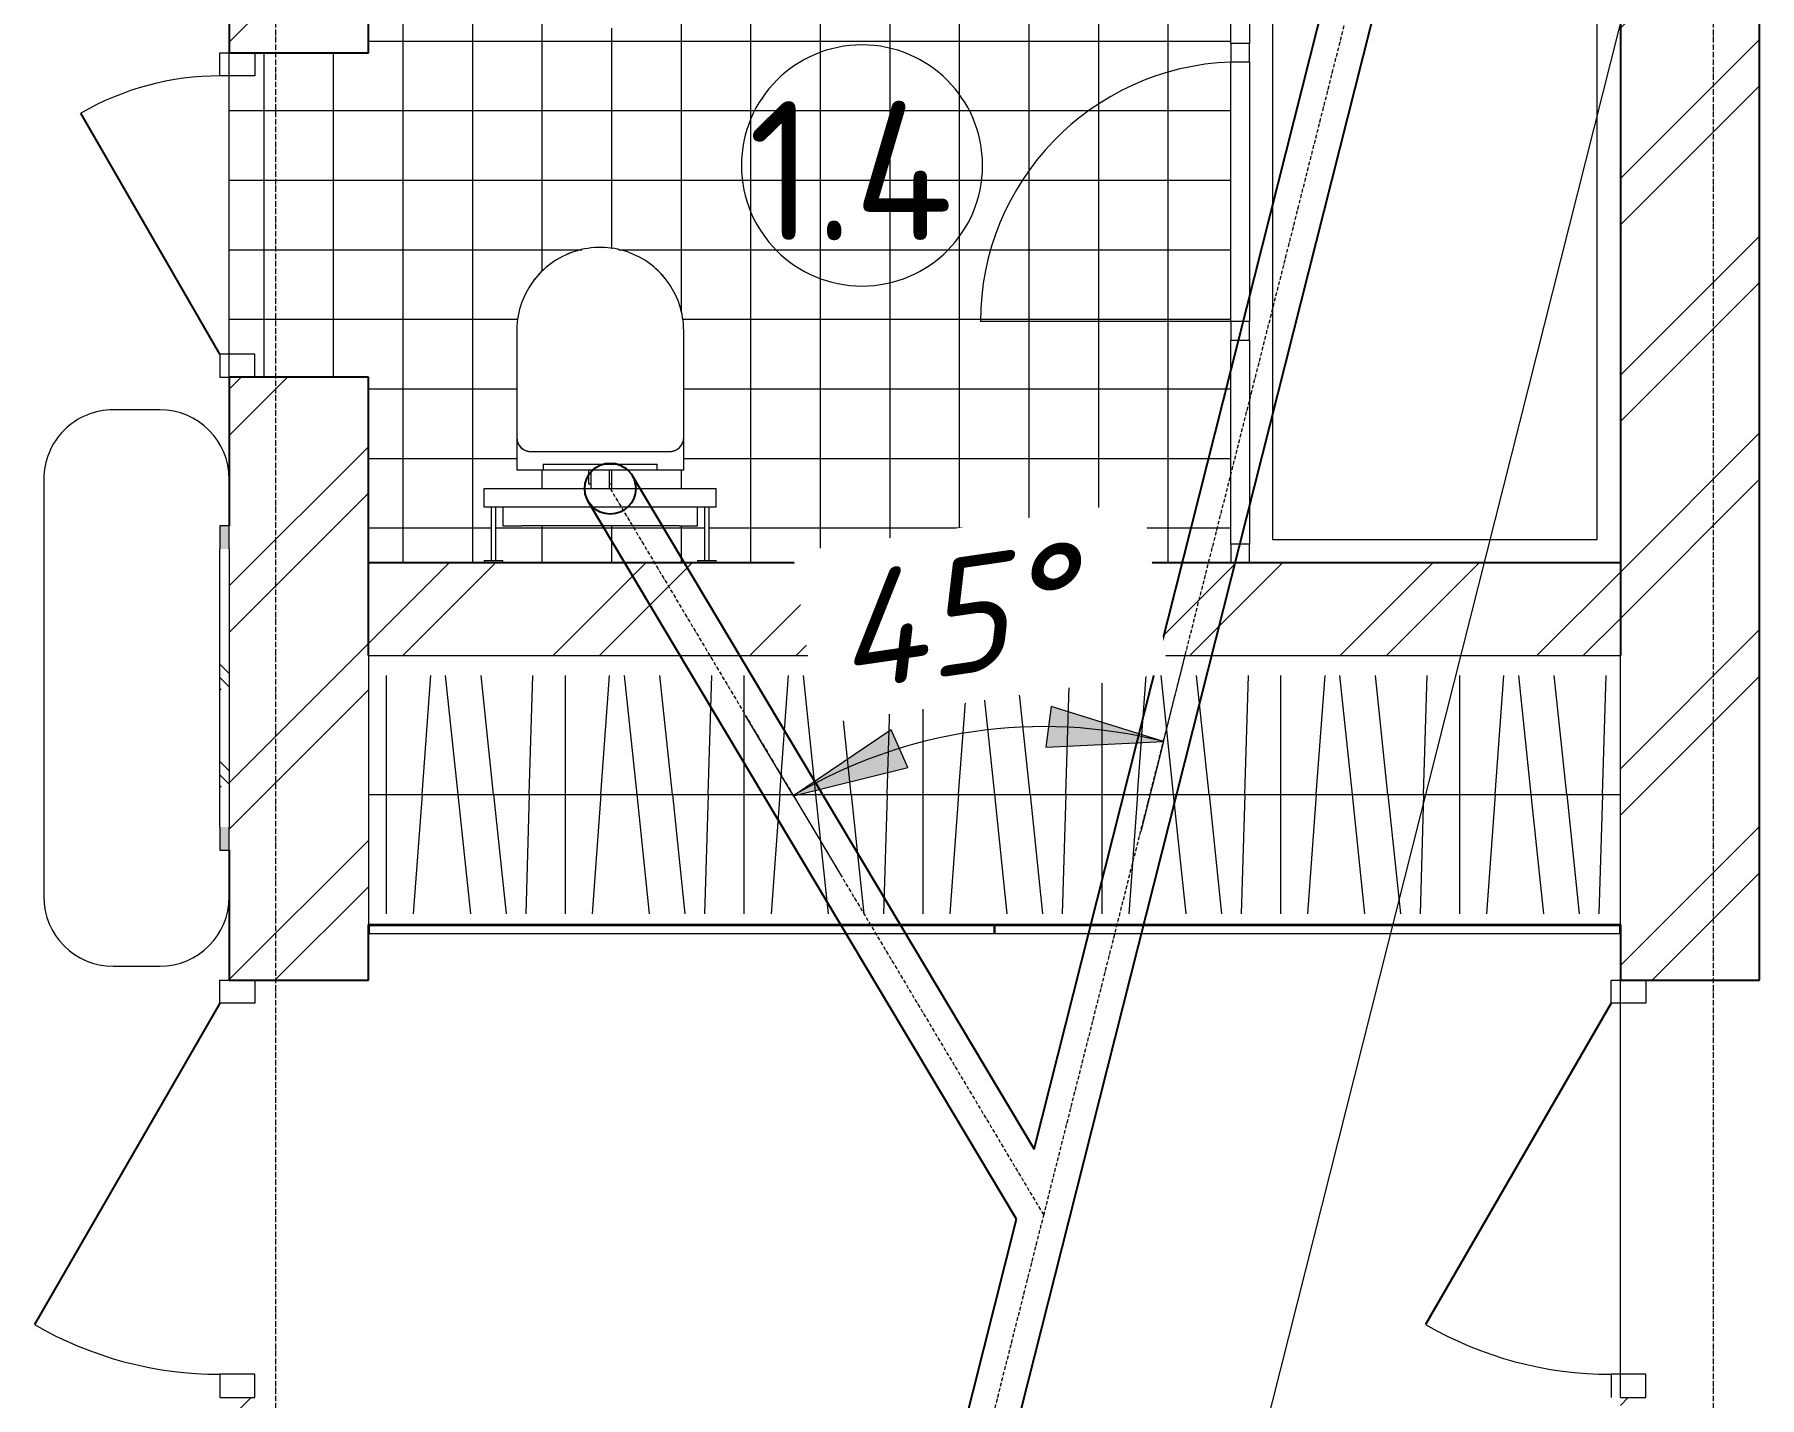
# Model space of a CAD drawing. Header units: millimetres. Extents: x -2820 to 26103, y -2046 to 37035.
# Drawn here: x 11148 to 14868, y 7373 to 10312 of the extents above; entities that cross this region are included whole.
import ezdxf

# ---------------------------------------------------------------- set-up
doc = ezdxf.new("R2010")
doc.units = ezdxf.units.MM
doc.linetypes.add('Осевая 12-2-2', pattern=[16, 12, -2, 0, -2])
doc.linetypes.add('Штрихпунктир 8-2-2', pattern=[12, 8, -2, 0, -2])
for name, color, linetype, lineweight in [('A-ANNO-DIMS', 7, 'Continuous', 9), ('A-ANNO-DIMS-100', 7, 'Continuous', 9), ('A-AREA-IDEN', 7, 'Continuous', 9), ('A-DETL-CNTR', 7, 'Штрихпунктир 8-2-2', 9), ('A-DETL-GENF', 7, 'Continuous', 9), ('A-DOOR', 7, 'Continuous', 9), ('A-FLOR', 7, 'Continuous', 9), ('A-GLAZ-CWMG', 7, 'Continuous', 9), ('A-WALL', 7, 'Continuous', 9), ('A-WALL-PATT', 7, 'Continuous', 25), ('I-FURN', 7, 'Continuous', 9), ('P-SANR-FIXT', 7, 'Continuous', 9), ('S-GRID', 7, 'Continuous', 9)]:
    doc.layers.add(name, color=color, linetype=linetype, lineweight=lineweight)
doc.layers.add('A-DETL', color=7, linetype='Continuous', lineweight=9, true_color=0x00a600)
doc.layers.add('A-FLOR-PATT', color=7, linetype='Continuous', lineweight=15, true_color=0x383838)
doc.styles.add('GOST Common', font='GOST_Common.ttf', dxfattribs={"height": 300})
doc.styles.add('ISOCPEUR_I', font='isocpeui.ttf', dxfattribs={"height": 250})
doc.dimstyles.new('2_5', dxfattribs={"dimscale": 304.8, "dimtxt": 248.995294, "dimasz": 0.82021, "dimexe": 0.656168, "dimexo": 0.656168, "dimgap": 0.164042, "dimtad": 1, "dimdec": 0, "dimzin": 0, "dimdsep": 46, "dimtxsty": 'ISOCPEUR_I', "dimsah": 1, "dimcen": 0.09, "dimadec": 0, "dimazin": 0, "dimtfac": 1, "dimtdec": 4, "dimtix": 1, "dimtmove": 0, "dimatfit": 3, "dimfxl": 1, "dimtvp": 1, "dimtfill": 1, "dimtolj": 1, "dimtzin": 0, "dimarcsym": 2})
doc.dimstyles.new('2_5_мм_1', dxfattribs={"dimscale": 304.8, "dimtxt": 248.995294, "dimasz": 0.656168, "dimexe": 0.459318, "dimexo": 0.164042, "dimgap": 0, "dimtad": 1, "dimdec": 0, "dimdsep": 46, "dimtxsty": 'ISOCPEUR_I', "dimblk1": 'OBLIQUE', "dimblk2": 'OBLIQUE', "dimsah": 1, "dimcen": 0.09, "dimdle": 0.459318, "dimadec": 1, "dimazin": 0, "dimtfac": 1, "dimtdec": 4, "dimtix": 1, "dimtmove": 0, "dimatfit": 3, "dimfxl": 1, "dimtvp": 1, "dimtolj": 1, "dimtzin": 0, "dimarcsym": 2})
pattern_1 = [(45, (0, 0), (-212.132, 212.132), []), (45, (0, 100), (-212.132, 212.132), [])]

# ---------------------------------------------------------------- blocks, each defined once
blk = doc.blocks.new('INT 04 Душевая кабина - INT 04 Душевая кабина-1563465-Этаж 1 - КН')
at = {"layer": 'P-SANR-FIXT'}
for p, q in [((300, 400), (-400, 400)), ((-400, 400), (-400, -1150)), ((300, -1150), (300, 400)), ((-354.7, 354.7), (-365, 365)), ((-305.3, 354.7), (-295, 365)), ((-354.7, 305.3), (-365, 295)), ((-305.3, 305.3), (-295, 295)), ((-400, -1150), (300, -1150))]:
    blk.add_line(p, q, dxfattribs=at)
at = {"layer": 'P-SANR-FIXT', "flags": 128}
for points in [[(-295, 330), (-295, 331.4), (-295.1, 332.8), (-295.3, 334.2), (-295.4, 335.6), (-295.7, 337), (-296, 338.3), (-296.4, 339.7), (-296.8, 341), (-297.2, 342.3), (-297.8, 343.6), (-298.3, 344.9), (-299, 346.2), (-299.6, 347.4), (-300.3, 348.6), (-301.1, 349.8), (-301.9, 350.9), (-302.8, 352), (-303.7, 353.1), (-304.6, 354.1), (-305.6, 355.1), (-306.6, 356.1), (-307.7, 357), (-308.8, 357.8), (-309.9, 358.7), (-311.1, 359.5), (-312.3, 360.2), (-313.5, 360.9), (-314.8, 361.5), (-316, 362.1), (-317.3, 362.6), (-318.6, 363.1), (-320, 363.5), (-321.3, 363.9), (-322.7, 364.2), (-324.1, 364.5), (-325.4, 364.7), (-326.8, 364.9), (-328.2, 365), (-329.6, 365), (-331, 365), (-332.4, 364.9), (-333.8, 364.8), (-335.2, 364.6), (-336.6, 364.4), (-338, 364.1), (-339.3, 363.7), (-340.7, 363.3), (-342, 362.9), (-343.3, 362.4), (-344.6, 361.8), (-345.8, 361.2), (-347.1, 360.6), (-348.3, 359.9), (-349.4, 359.1), (-350.6, 358.3), (-351.7, 357.5), (-352.8, 356.6), (-353.8, 355.6), (-354.8, 354.7), (-355.8, 353.6), (-356.7, 352.6), (-357.6, 351.5), (-358.5, 350.4), (-359.2, 349.2), (-360, 348), (-360.7, 346.8), (-361.3, 345.6), (-361.9, 344.3), (-362.5, 343), (-363, 341.7), (-363.4, 340.4), (-363.8, 339.1), (-364.1, 337.7), (-364.4, 336.3), (-364.6, 334.9), (-364.8, 333.5), (-364.9, 332.2), (-365, 330.8), (-365, 330)], [(-365, 330), (-365, 328.6), (-364.9, 327.2), (-364.7, 325.8), (-364.6, 324.4), (-364.3, 323), (-364, 321.7), (-363.6, 320.3), (-363.2, 319), (-362.8, 317.7), (-362.2, 316.4), (-361.7, 315.1), (-361, 313.8), (-360.4, 312.6), (-359.7, 311.4), (-358.9, 310.2), (-358.1, 309.1), (-357.2, 308), (-356.3, 306.9), (-355.4, 305.9), (-354.4, 304.9), (-353.4, 303.9), (-352.3, 303), (-351.2, 302.2), (-350.1, 301.3), (-348.9, 300.5), (-347.7, 299.8), (-346.5, 299.1), (-345.2, 298.5), (-344, 297.9), (-342.7, 297.4), (-341.4, 296.9), (-340, 296.5), (-338.7, 296.1), (-337.3, 295.8), (-335.9, 295.5), (-334.6, 295.3), (-333.2, 295.1), (-331.8, 295), (-330.4, 295), (-329, 295), (-327.6, 295.1), (-326.2, 295.2), (-324.8, 295.4), (-323.4, 295.6), (-322, 295.9), (-320.7, 296.3), (-319.3, 296.7), (-318, 297.1), (-316.7, 297.6), (-315.4, 298.2), (-314.2, 298.8), (-312.9, 299.4), (-311.7, 300.1), (-310.6, 300.9), (-309.4, 301.7), (-308.3, 302.5), (-307.2, 303.4), (-306.2, 304.4), (-305.2, 305.3), (-304.2, 306.4), (-303.3, 307.4), (-302.4, 308.5), (-301.5, 309.6), (-300.8, 310.8), (-300, 312), (-299.3, 313.2), (-298.7, 314.4), (-298.1, 315.7), (-297.5, 317), (-297, 318.3), (-296.6, 319.6), (-296.2, 320.9), (-295.9, 322.3), (-295.6, 323.7), (-295.4, 325.1), (-295.2, 326.5), (-295.1, 327.8), (-295, 329.2), (-295, 330)]]:
    blk.add_lwpolyline(points, dxfattribs=at)
at = {"layer": 'P-SANR-FIXT'}
for radius, start, end in [(35, 0, 180), (33, 0, 180), (35, 180, 0), (33, 180, 0)]:
    blk.add_arc((-330, 330), radius, start, end, dxfattribs=at)
blk = doc.blocks.new('INT 04 Унитаз - Унитаз подвесной Tece TECEspring K 9700997-1628177-Этаж 1 - КН')
at = {"layer": 'P-SANR-FIXT'}
for p, q in [((-180, 0), (-180, 0)), ((-180, 0), (-123, 0)), ((-180, 0), (-180, -70)), ((-25, 30), (-25, 0)), ((-20.2, 30), (-25, 30)), ((25, 30), (20.2, 30)), ((25, 0), (25, 30)), ((-180, 0), (-180, -300)), ((123, 0), (180, 0)), ((180, -300), (180, 0)), ((180, 0), (180, 0)), ((180, -70), (180, 0)), ((-180, -70), (-180, -300)), ((150, -40), (-150, -40)), ((180, -300), (180, -70))]:
    blk.add_line(p, q, dxfattribs=at)
at = {"layer": 'P-SANR-FIXT', "flags": 128}
for points in [[(-150, -40), (-151.2, -40), (-152.4, -40.1), (-153.6, -40.2), (-154.8, -40.4), (-156, -40.6), (-157.1, -40.9), (-158.3, -41.2), (-159.4, -41.5), (-160.6, -41.9), (-161.7, -42.4), (-162.8, -42.9), (-163.9, -43.4), (-164.9, -44), (-165.9, -44.6), (-166.9, -45.2), (-167.9, -45.9), (-168.9, -46.7), (-169.8, -47.4), (-170.7, -48.3), (-171.5, -49.1), (-172.3, -50), (-173.1, -50.9), (-173.9, -51.8), (-174.6, -52.8), (-175.2, -53.8), (-175.9, -54.8), (-176.5, -55.9), (-177, -56.9), (-177.5, -58), (-178, -59.1), (-178.4, -60.3), (-178.7, -61.4), (-179.1, -62.6), (-179.3, -63.7), (-179.6, -64.9), (-179.7, -66.1), (-179.9, -67.3), (-180, -68.5), (-180, -69.7), (-180, -70)], [(180, -70), (180, -68.8), (179.9, -67.6), (179.8, -66.4), (179.6, -65.2), (179.4, -64), (179.1, -62.9), (178.8, -61.7), (178.5, -60.6), (178.1, -59.4), (177.6, -58.3), (177.1, -57.2), (176.6, -56.1), (176, -55.1), (175.4, -54.1), (174.8, -53.1), (174.1, -52.1), (173.3, -51.1), (172.6, -50.2), (171.7, -49.3), (170.9, -48.5), (170, -47.7), (169.1, -46.9), (168.2, -46.1), (167.2, -45.4), (166.2, -44.8), (165.2, -44.1), (164.1, -43.5), (163.1, -43), (162, -42.5), (160.9, -42), (159.7, -41.6), (158.6, -41.3), (157.4, -40.9), (156.3, -40.7), (155.1, -40.4), (153.9, -40.3), (152.7, -40.1), (151.5, -40), (150.3, -40), (150, -40)], [(-180, -300), (-179.9, -307.2), (-179.4, -314.4), (-178.7, -321.5), (-177.7, -328.7), (-176.4, -335.8), (-174.8, -342.8), (-173, -349.7), (-170.9, -356.6), (-168.5, -363.4), (-165.8, -370.1), (-162.9, -376.7), (-159.7, -383.1), (-156.2, -389.4), (-152.5, -395.6), (-148.6, -401.6), (-144.4, -407.5), (-140, -413.2), (-135.3, -418.7), (-130.5, -424), (-125.4, -429.1), (-120.1, -434), (-114.7, -438.7), (-109, -443.2), (-103.2, -447.5), (-97.3, -451.5), (-91.1, -455.2), (-84.8, -458.8), (-78.4, -462), (-71.9, -465), (-65.2, -467.8), (-58.5, -470.2), (-51.6, -472.4), (-44.7, -474.4), (-37.7, -476), (-30.6, -477.4), (-23.5, -478.5), (-16.3, -479.3), (-9.1, -479.8), (-1.9, -480), (5.3, -479.9), (12.4, -479.6), (19.6, -478.9), (26.8, -478), (33.9, -476.8), (40.9, -475.3), (47.9, -473.5), (54.8, -471.5), (61.6, -469.1), (68.3, -466.5), (74.9, -463.7), (81.4, -460.5), (87.7, -457.2), (94, -453.5), (100, -449.6), (105.9, -445.5), (111.7, -441.2), (117.2, -436.6), (122.6, -431.8), (127.8, -426.8), (132.7, -421.6), (137.5, -416.2), (142, -410.6), (146.3, -404.8), (150.4, -398.9), (154.2, -392.8), (157.8, -386.5), (161.2, -380.2), (164.2, -373.7), (167.1, -367), (169.6, -360.3), (171.9, -353.5), (173.9, -346.6), (175.6, -339.6), (177, -332.5), (178.2, -325.4), (179.1, -318.3), (179.7, -311.1), (180, -303.9), (180, -300)], [(-180, -300), (-179.9, -307.2), (-179.5, -314.4), (-178.8, -321.6), (-177.7, -328.7), (-176.5, -335.8), (-174.9, -342.8), (-173, -349.8), (-170.9, -356.6), (-168.5, -363.4), (-165.8, -370.1), (-162.9, -376.7), (-159.7, -383.1), (-156.2, -389.5), (-152.5, -395.6), (-148.6, -401.7), (-144.4, -407.5), (-140, -413.2), (-135.4, -418.7), (-130.5, -424), (-125.4, -429.2), (-120.2, -434.1), (-114.7, -438.8), (-109.1, -443.2), (-103.3, -447.5), (-97.3, -451.5), (-91.1, -455.3), (-84.9, -458.8), (-78.4, -462.1), (-71.9, -465.1), (-65.2, -467.8), (-58.5, -470.3), (-51.6, -472.5), (-44.7, -474.4), (-37.7, -476.1), (-30.6, -477.4), (-23.5, -478.5), (-16.3, -479.3), (-9.1, -479.8), (-1.9, -480), (5.3, -480), (12.4, -479.6), (19.6, -479), (26.8, -478), (33.9, -476.8), (40.9, -475.3), (47.9, -473.6), (54.8, -471.5), (61.6, -469.2), (68.3, -466.6), (74.9, -463.7), (81.4, -460.6), (87.8, -457.2), (94, -453.6), (100.1, -449.7), (106, -445.6), (111.7, -441.2), (117.3, -436.6), (122.6, -431.8), (127.8, -426.8), (132.8, -421.6), (137.5, -416.2), (142.1, -410.6), (146.4, -404.8), (150.4, -398.9), (154.3, -392.8), (157.9, -386.6), (161.2, -380.2), (164.3, -373.7), (167.1, -367), (169.6, -360.3), (171.9, -353.5), (173.9, -346.6), (175.6, -339.6), (177.1, -332.5), (178.2, -325.4), (179.1, -318.3), (179.7, -311.1), (180, -303.9), (180, -300)]]:
    blk.add_lwpolyline(points, dxfattribs=at)
at = {"layer": 'P-SANR-FIXT'}
for centre, start, end in [((-150, -70), 90, 180), ((150, -70), 360, 90)]:
    blk.add_arc(centre, 30, start, end, dxfattribs=at)
blk = doc.blocks.new('INT 04 Инсталяция - Комплект для установки подвесного унитаза_ TECEnov-1563503-Этаж 1 - КН')
at = {"layer": 'P-SANR-FIXT'}
for p, q in [((-25, 30), (-25, 0)), ((25, 0), (25, 30))]:
    blk.add_line(p, q, dxfattribs=at)
blk = doc.blocks.new('INT 04 Инсталляция для унитаза - Инсталляция для унитаза-1566561-Этаж 1 - КН')
at = {"layer": 'P-SANR-FIXT'}
for p, q in [((-250, 0), (-250, -5)), ((-210, -5), (-210, 0)), ((210, 0), (210, -5)), ((250, -5), (250, 0)), ((-210, -5), (-250, -5)), ((-235, -5), (-235, -120)), ((-225, -120), (-225, -5)), ((250, -5), (210, -5)), ((225, -5), (225, -120)), ((235, -120), (235, -5)), ((-210, -80), (-210, -120)), ((-170, -80), (-210, -80)), ((-170, -80), (170, -80)), ((210, -80), (170, -80)), ((210, -120), (210, -80)), ((-250, -120), (250, -120)), ((-250, -120), (-250, -160)), ((250, -120), (250, -160)), ((250, -160), (-250, -160)), ((-20, -160), (-20, -200)), ((20, -200), (20, -160))]:
    blk.add_line(p, q, dxfattribs=at)
blk = doc.blocks.new('INT 04 К - Клавиша с двумя прямоугольными кнопками-1566562-Этаж 1 - КН')
at = {"layer": 'P-SANR-FIXT'}
for p, q in [((0, 0), (246, 0)), ((0, 0), (0, -13)), ((246, -13), (246, 0)), ((246, -13), (0, -13))]:
    blk.add_line(p, q, dxfattribs=at)
blk = doc.blocks.new('Прямоугольный импост - Прямоугольный импост чёрный-1563507-Этаж 1 - КН')
at = {"layer": 'A-GLAZ-CWMG'}
for p, q in [((-40, -20), (-40, 20)), ((-40, 20), (0, 20)), ((0, 20), (0, -20)), ((0, -20), (-40, -20))]:
    blk.add_line(p, q, dxfattribs=at)
blk = doc.blocks.new('INT 18 Шкаф - INT 18 Шкаф-1563560-Этаж 1 - КН')
at = {"layer": 'A-DETL-GENF'}
for p, q in [((-1311.4, 307), (-1311.4, -207)), ((-1234.3, 50), (-1215.5, 307)), ((-1184.1, 307), (-1157.1, 50)), ((-1080, 50), (-1107, 307)), ((-1002.9, 50), (-995, 307)), ((-925.7, 307), (-925.7, -207)), ((-848.6, 50), (-829.7, 307)), ((-798.4, 307), (-771.4, 50)), ((-694.3, 50), (-721.3, 307)), ((-617.1, 50), (-609.3, 307)), ((-540, 307), (-540, -207)), ((-462.9, 50), (-444, 307)), ((-412.7, 307), (-385.7, 50)), ((-308.6, 50), (-335.6, 307)), ((-231.4, 50), (-223.6, 307)), ((-154.3, 307), (-154.3, -207)), ((-77.1, 50), (-58.3, 307)), ((-27, 307), (0, 50)), ((77.1, 50), (50.1, 307)), ((154.3, 50), (162.1, 307)), ((231.4, 307), (231.4, -207)), ((308.6, 50), (327.4, 307)), ((358.7, 307), (385.7, 50)), ((462.9, 50), (435.9, 307)), ((540, 50), (547.9, 307)), ((617.1, 307), (617.1, -207)), ((694.3, 50), (713.1, 307)), ((744.4, 307), (771.4, 50)), ((848.6, 50), (821.6, 307)), ((925.7, 50), (933.6, 307)), ((1002.9, 307), (1002.9, -207)), ((1080, 50), (1098.8, 307)), ((1130.1, 307), (1157.1, 50)), ((1234.3, 50), (1207.3, 307)), ((1311.4, 50), (1319.3, 307)), ((-1350, 50), (-964.3, 50)), ((-1234.3, 50), (-1253.1, -207)), ((-1157.1, 50), (-1130.1, -207)), ((-1080, 50), (-1053, -207)), ((-1002.9, 50), (-1010.7, -207)), ((-964.3, 50), (-578.6, 50)), ((-848.6, 50), (-867.4, -207)), ((-771.4, 50), (-744.4, -207)), ((-694.3, 50), (-667.3, -207)), ((-617.1, 50), (-625, -207)), ((-578.6, 50), (-192.9, 50)), ((-462.9, 50), (-481.7, -207)), ((-385.7, 50), (-358.7, -207)), ((-308.6, 50), (-281.6, -207)), ((-231.4, 50), (-239.3, -207)), ((-192.9, 50), (192.9, 50)), ((-77.1, 50), (-96, -207)), ((0, 50), (27, -207)), ((77.1, 50), (104.1, -207)), ((154.3, 50), (146.4, -207)), ((192.9, 50), (578.6, 50)), ((308.6, 50), (289.7, -207)), ((385.7, 50), (412.7, -207)), ((462.9, 50), (489.9, -207)), ((540, 50), (532.1, -207)), ((578.6, 50), (964.3, 50)), ((694.3, 50), (675.5, -207)), ((771.4, 50), (798.4, -207)), ((848.6, 50), (875.6, -207)), ((925.7, 50), (917.9, -207)), ((964.3, 50), (1350, 50)), ((1080, 50), (1061.2, -207)), ((1157.1, 50), (1184.1, -207)), ((1234.3, 50), (1261.3, -207)), ((1311.4, 50), (1303.6, -207))]:
    blk.add_line(p, q, dxfattribs=at)
at = {"layer": 'I-FURN'}
for p, q in [((-1350, 350), (1350, 350)), ((-1350, 350), (-1350, -230)), ((1350, -230), (1350, 350)), ((1350, -230), (-1350, -230)), ((-1348.5, -232), (-0.8, -232)), ((-1348.5, -232), (-1348.5, -250)), ((-0.8, -250), (-1348.5, -250)), ((-0.8, -250), (-0.8, -232)), ((0.8, -232), (1348.5, -232)), ((0.8, -232), (0.8, -250)), ((1348.5, -250), (0.8, -250)), ((1348.5, -250), (1348.5, -232))]:
    blk.add_line(p, q, dxfattribs=at)
blk = doc.blocks.new('INT 15 Тумба овальная - INT 15 Тумба овальная-1356788-Этаж 1 - КН')
at = {"layer": 'I-FURN'}
for p, q in [((450, 200), (-450, 200)), ((-600, 50), (-600, -50)), ((600, -50), (600, 50))]:
    blk.add_line(p, q, dxfattribs=at)
for centre, start, end in [((-450, 50), 90, 180), ((450, 50), 360, 90), ((-450, -50), 180, 270), ((450, -50), 270, 360)]:
    blk.add_arc(centre, 150, start, end, dxfattribs=at)
blk = doc.blocks.new('Прямоугольный импост - Прямоугольный импост чёрный-1563676-Этаж 1 - КН')
at = {"layer": 'A-GLAZ-CWMG'}
for p, q in [((13728.2, 9652.6), (13768.2, 9652.6)), ((13728.2, 9212.6), (13728.2, 9652.6)), ((13768.2, 9652.6), (13768.2, 9212.6)), ((13768.2, 9212.6), (13728.2, 9212.6))]:
    blk.add_line(p, q, dxfattribs=at)
blk = doc.blocks.new('INT 19 Дверь межкомнатная одностворчатая - 900 х 2370 _800_ Глухое Л-НАР-1569038-Этаж 1 - КН')
at = {"layer": 'A-DOOR', "lineweight": 25}
blk.add_line((400, 170), (-292.8, 570), dxfattribs=at)
at = {"layer": 'A-DOOR'}
for p, q in [((-400, 170), (-450, 170)), ((-450, 170), (-450, 95)), ((-400, 95), (-400, 170)), ((400, 95), (400, 170)), ((400, 170), (450, 170)), ((450, 170), (450, 95)), ((-450, 95), (-400, 95)), ((450, 95), (400, 95))]:
    blk.add_line(p, q, dxfattribs=at)
blk.add_arc((400, 170), 800, 150, 180, dxfattribs=at)
blk = doc.blocks.new('INT 19 Дверь межкомнатная одностворчатая - 900 х 2370 _800_ Глухое Л-НАР-V1-Этаж 1 - КН')
at = {"layer": 'A-DOOR', "lineweight": 25}
blk.add_line((400, 170), (-292.8, 570), dxfattribs=at)
at = {"layer": 'A-DOOR'}
for p, q in [((-400, 170), (-450, 170)), ((-450, 150), (-450, 95)), ((-400, 95), (-400, 170)), ((400, 95), (400, 170)), ((400, 170), (450, 170)), ((450, 170), (450, 95)), ((-450, 95), (-400, 95)), ((450, 95), (400, 95))]:
    blk.add_line(p, q, dxfattribs=at)
blk.add_arc((400, 170), 800, 150, 180, dxfattribs=at)
blk = doc.blocks.new('INT 19 Дверь межкомнатная одностворчатая - 700х 2370 _800_ Глухое П-НАР-1569042-Этаж 1 - КН')
at = {"layer": 'A-DOOR', "lineweight": 25}
blk.add_line((-300, 170), (219.6, 470), dxfattribs=at)
at = {"layer": 'A-DOOR'}
for p, q in [((-300, 170), (-350, 170)), ((-350, 170), (-350, 95)), ((-300, 95), (-300, 170)), ((300, 95), (300, 170)), ((300, 170), (350, 170)), ((350, 170), (350, 95)), ((-350, 95), (-300, 95)), ((350, 95), (300, 95))]:
    blk.add_line(p, q, dxfattribs=at)
blk.add_arc((-300, 170), 600, 360, 30, dxfattribs=at)
blk = doc.blocks.new('Прямоугольный импост - Прямоугольный импост чёрный-1565361-Этаж 1 - КН')
at = {"layer": 'A-GLAZ-CWMG'}
for p, q in [((13728.2, 10252.6), (13768.2, 10252.6)), ((13728.2, 9692.6), (13728.2, 10252.6)), ((13768.2, 10252.6), (13768.2, 9692.6)), ((13768.2, 9692.6), (13728.2, 9692.6))]:
    blk.add_line(p, q, dxfattribs=at)
blk = doc.blocks.new('Прямоугольный импост - Прямоугольный импост чёрный-1565330-Этаж 1 - КН')
at = {"layer": 'A-GLAZ-CWMG'}
for p, q in [((-20, -20), (-20, 20)), ((-20, 20), (20, 20)), ((20, 20), (20, -20)), ((20, -20), (-20, -20))]:
    blk.add_line(p, q, dxfattribs=at)
blk = doc.blocks.new('Дверь-Витраж-Одинарная-Остекление - Дверь-Витраж-Одинарная-Остекление-1565363-Этаж 1 - КН')
at = {"layer": 'A-DOOR'}
blk.add_line((280, -20), (280, -560), dxfattribs=at)
blk.add_arc((280, 0), 560, 182.0567, 270, dxfattribs=at)
blk = doc.blocks.new('Прямоугольный импост - Прямоугольный импост чёрный-1565364-Этаж 1 - КН')
at = {"layer": 'A-GLAZ-CWMG'}
for p, q in [((13728.2, 10782.6), (13768.2, 10782.6)), ((13728.2, 10292.6), (13728.2, 10782.6)), ((13768.2, 10782.6), (13768.2, 10292.6)), ((13768.2, 10292.6), (13728.2, 10292.6))]:
    blk.add_line(p, q, dxfattribs=at)
blk = doc.blocks.new('FP_20-Этаж 1 - КН')
at = {"layer": 'I-FURN', "true_color": 0xf4f4f4}
blk.add_hatch(color=7, dxfattribs=at).paths.add_polyline_path([(-300, 0), (-350, 0), (-350, -20), (-300, -20)])
blk = doc.blocks.new('FP_21-Этаж 1 - КН')
at = {"layer": 'I-FURN', "true_color": 0xf4f4f4}
blk.add_hatch(color=7, dxfattribs=at).paths.add_polyline_path([(350, -20), (350, 0), (300, 0), (300, -20), (348.3, -20)])
blk = doc.blocks.new('FP_22-Этаж 1 - КН')
at = {"layer": 'I-FURN'}
blk.add_line((-350, 0), (-350, -20), dxfattribs=at)
blk = doc.blocks.new('FP_23-Этаж 1 - КН')
at = {"layer": 'I-FURN'}
blk.add_line((350, -20), (350, 0), dxfattribs=at)
blk = doc.blocks.new('INT 03 Зеркало - Зеркало-1566474-Этаж 1 - КН')
at = {"layer": 'I-FURN', "true_color": 0x808080}
h = blk.add_hatch(dxfattribs=at)
h.set_pattern_fill('FP_2', color=8, style=0, pattern_type=2)
h.set_pattern_definition([(225, (551.7, -90), (-630, -6e-14), [61.16, -829.8]), (225, (567.4, -49.8), (-630, -6e-14), [180, -710.96]), (225, (525.2, -63.5), (-630, -6e-14), [61.16, -829.8]), (225, (341.7, -187.8), (-630, -6e-14), [61.16, -829.8]), (225, (378.6, -126.4), (-630, -6e-14), [210, -680.96]), (225, (351.5, -125), (-630, -6e-14), [112.5, -778.46]), (225, (176.7, -45), (-630, -6e-14), [124.8, -766.16]), (225, (164.44, -32.75), (-630, -6e-14), [204.13, -686.82]), (225, (118.04, -50.63), (-630, -6e-14), [79.34, -811.62]), (225, (551.7, -420), (-630, -6e-14), [61.16, -829.8]), (225, (550.54, -396.65), (-630, -6e-14), [156.2, -734.76]), (225, (561.5, -357.2), (-630, -6e-14), [112.5, -778.46]), (225, (316.9, -493), (-630, -6e-14), [61.16, -829.8]), (225, (359.2, -426.2), (-630, -6e-14), [217.65, -673.3]), (225, (299.95, -456.94), (-630, -6e-14), [74.67, -816.28]), (225, (131.7, -420), (-630, -6e-14), [112.5, -778.46]), (225, (168.6, -358.6), (-630, -6e-14), [210, -680.96]), (225, (118.04, -380.63), (-630, -6e-14), [79.34, -811.62])])
h.paths.add_polyline_path([(300, 0), (-300, 0), (-300, -20), (300, -20)])
at = {"layer": 'I-FURN'}
for p, q in [((-300, 0), (-350, 0)), ((-300, 0), (300, 0)), ((350, 0), (300, 0)), ((-350, -20), (-300, -20)), ((300, -20), (-300, -20)), ((300, -20), (350, -20))]:
    blk.add_line(p, q, dxfattribs=at)
for name in ['FP_20-Этаж 1 - КН', 'FP_22-Этаж 1 - КН', 'FP_21-Этаж 1 - КН', 'FP_23-Этаж 1 - КН']:
    blk.add_blockref(name, (0, 0), dxfattribs=at)
blk = doc.blocks.new('INT Марка помещения - Номер помещения _ Площадь _ Имя-1615504-Этаж 1 - КН')
at = {"layer": 'A-AREA-IDEN'}
for start, end in [(360, 180), (180, 360)]:
    blk.add_arc((0, 0), 2.6, start, end, dxfattribs=at)
blk = doc.blocks.new('DIMBLOCK13-Этаж 1 - КН')
at = {"layer": 'A-ANNO-DIMS-100'}
for points in [[(13582.7, 8787.2), (13340.3, 8862.6), (13329.1, 8775.1)], [(12784.8, 8670.4), (13031.2, 8731.5), (12995.5, 8812.1)]]:
    blk.add_hatch(color=256, dxfattribs=at).paths.add_polyline_path(points)
for p, q in [((13582.7, 8787.2), (13631.7, 8981.1)), ((13340.3, 8862.6), (13329.1, 8775.1)), ((13582.7, 8787.2), (13340.3, 8862.6)), ((12784.8, 8670.4), (12682.4, 8842.2)), ((12995.5, 8812.1), (12784.8, 8670.4)), ((13031.2, 8731.5), (12995.5, 8812.1)), ((13329.1, 8775.1), (13582.7, 8787.2)), ((13582.7, 8787.2), (13533.7, 8593.3)), ((13582.7, 8787.2), (13582.7, 8787.2)), ((12784.8, 8670.4), (13031.2, 8731.5)), ((12784.8, 8670.4), (12887.3, 8498.7))]:
    blk.add_line(p, q, dxfattribs=at)
blk.add_arc((13324.7, 7765.7), 1053.6, 75.8244, 120.8244, dxfattribs=at)
blk.add_arc((13324.7, 7765.7), 1053.6, 75.8244, 120.8244, dxfattribs=at)
at = {"layer": 'A-ANNO-DIMS-100', "color": 0, "insert": (12854.7, 9142.3), "char_height": 250, "width": 637.811, "attachment_point": 1, "rotation": 8.3244, "line_spacing_factor": 1.149209, "style": 'ISOCPEUR_I', "bg_fill": 3, "box_fill_scale": 1.25, "bg_fill_color": 256, "bg_fill_true_color": 13158600, "bg_fill_transparency": 0}
blk.add_mtext('45°', dxfattribs=at)
blk = doc.blocks.new('DIMBLOCK16-Этаж 1 - КН')
at = {"layer": 'A-ANNO-DIMS-100'}
for p, q in [((12040.7, 327.4), (14728.2, 10967.1)), ((14693.9, 10831.4), (14183.2, 10960.4)), ((14693.9, 10831.4), (14621.4, 10952.9)), ((14693.9, 10831.4), (14766.3, 10710)), ((14693.9, 10831.4), (14829.6, 10797.1)), ((12075, 463.2), (11564.3, 592.2)), ((12075, 463.2), (12002.5, 584.6)), ((12075, 463.2), (12147.5, 341.7)), ((12075, 463.2), (12210.7, 428.9))]:
    blk.add_line(p, q, dxfattribs=at)
at = {"layer": 'A-ANNO-DIMS-100', "color": 0, "insert": (12959.9, 5300.2), "char_height": 250, "width": 1057.272, "attachment_point": 1, "rotation": 75.8244, "line_spacing_factor": 1.149209, "style": 'ISOCPEUR_I'}
blk.add_mtext('10694', dxfattribs=at)
blk = doc.blocks.new('_Oblique')
at = {"color": 0, "linetype": 'ByBlock', "lineweight": -2}
blk.add_line((-0.5, -0.5), (0.5, 0.5), dxfattribs=at)

msp = doc.modelspace()

# ---------------------------------------------------------------- hatches: boundary and pattern name
at = {"layer": 'A-FLOR-PATT', "lineweight": 9, "true_color": 0xc0c0c0}
h = msp.add_hatch(dxfattribs=at)
h.set_pattern_fill('FP_8', color=9, style=0, pattern_type=2)
h.set_pattern_definition([(0, (13143.2, 9997.64), (0, 150), []), (90, (13143.2, 9997.64), (-150, 9e-15), [])])
h.paths.add_polyline_path([(12702.716, 9172.643), (13728.194, 9172.643), (13728.194, 10822.643), (12497.171, 10822.643), (12497.171, 10818.643), (12490.846, 10818.643), (12490.846, 10816.643), (12498.194, 10816.643), (12498.194, 10798.643), (12438.194, 10798.643), (12439.216, 10816.643), (12445.541, 10816.643), (12445.541, 10818.643), (12439.216, 10818.643), (12438.194, 10822.643), (12397.171, 10822.643), (12397.171, 10818.643), (12383.194, 10818.643), (12383.194, 10722.643), (12396.725, 10722.643), (12396.725, 10719.541), (12413.475, 10717.654), (12455.537, 10702.936), (12493.268, 10679.228), (12524.778, 10647.718), (12550.005, 10605.648), (12563.455, 10565.7), (12568.194, 10521.643), (12563.204, 10477.362), (12548.487, 10435.301), (12524.778, 10397.569), (12493.268, 10366.059), (12451.198, 10340.832), (12411.25, 10327.382), (12367.194, 10322.643), (12322.912, 10327.633), (12280.851, 10342.351), (12243.119, 10366.059), (12211.609, 10397.569), (12186.383, 10439.639), (12172.932, 10479.587), (12168.194, 10523.643), (12173.183, 10567.925), (12187.901, 10609.986), (12211.609, 10647.718), (12243.119, 10679.228), (12285.19, 10704.455), (12325.137, 10717.905), (12339.662, 10719.541), (12339.662, 10722.643), (12353.194, 10722.643), (12353.194, 10818.643), (12339.216, 10818.643), (12339.216, 10822.643), (11868.194, 10822.643), (11868.194, 10272.643), (11568.194, 10272.643), (11568.194, 9572.643), (11868.194, 9572.643), (11868.194, 9172.643), (12118.194, 9172.643), (12118.194, 9177.643), (12133.194, 9177.643), (12133.194, 9292.643), (12118.194, 9292.643), (12118.194, 9332.643), (12348.194, 9332.643), (12348.194, 9342.643), (12343.194, 9342.643), (12343.194, 9372.643), (12188.194, 9372.643), (12188.705, 9677.566), (12193.522, 9715.349), (12196.217, 9724.661), (12205.755, 9749.008), (12216.048, 9767.941), (12232.131, 9789.316), (12240.914, 9799.923), (12267.6, 9821.156), (12284.312, 9831.481), (12305.066, 9840.723), (12325.489, 9847.196), (12345.85, 9850.687), (12368.194, 9852.643), (12401.84, 9848.854), (12414.781, 9846.51), (12445.392, 9834.506), (12461.606, 9826.2), (12484.866, 9809.068), (12500.144, 9794.38), (12513.247, 9778.267), (12526.338, 9757.676), (12535.469, 9737.009), (12543.466, 9712.452), (12545.042, 9704.384), (12548.194, 9672.643), (12548.194, 9372.643), (12393.194, 9372.643), (12392.342, 9342.643), (12388.194, 9342.643), (12388.194, 9332.643), (12618.194, 9332.643), (12618.194, 9292.643), (12603.194, 9292.643), (12603.194, 9177.643), (12618.194, 9177.643), (12618.194, 9172.643)])
h.paths.add_polyline_path([(12430.023, 9172.643), (12578.194, 9172.643), (12578.194, 9177.643), (12593.194, 9177.643), (12593.194, 9292.643), (12578.194, 9292.643), (12578.194, 9252.643), (12158.194, 9252.643), (12157.331, 9292.643), (12143.194, 9292.643), (12143.194, 9177.643), (12158.194, 9177.643), (12158.194, 9172.643), (12373.37, 9172.643)])
h.paths.add_polyline_path([(12198.265, 9728.737), (12201.201, 9738.535), (12199.082, 9731.492)])
at = {"layer": 'A-WALL-PATT', "lineweight": 9}
h = msp.add_hatch(dxfattribs=at)
h.set_pattern_fill('FP_1', color=256, style=0, pattern_type=2)
h.set_pattern_definition(pattern_1)
h.paths.add_polyline_path([(11568.194, 5972.643), (11868.194, 5972.643), (11868.194, 7372.643), (11568.194, 7372.643), (11568.194, 6747.11)])
h.paths.add_polyline_path([(11611.946, 8272.643), (11868.194, 8272.643), (11868.194, 9572.643), (11568.194, 9572.643), (11568.194, 8272.643)])
h.paths.add_polyline_path([(11568.194, 10272.643), (11868.194, 10272.643), (11868.194, 10822.643), (11568.194, 10822.643), (11568.194, 10777.357)])
h.paths.add_polyline_path([(11568.194, 11122.643), (11868.194, 11122.643), (11868.194, 11322.643), (11568.194, 11322.643)])
h.paths.add_polyline_path([(11611.946, 12822.643), (11868.194, 12822.643), (11868.194, 18272.643), (11568.194, 18272.643), (11568.194, 12822.643)])
h = msp.add_hatch(dxfattribs=at)
h.set_pattern_fill('FP_1', color=256, style=0, pattern_type=2)
h.set_pattern_definition(pattern_1)
h.paths.add_polyline_path([(14868.194, 5972.643), (14868.194, 7372.643), (14568.194, 7372.643), (14568.194, 5972.643)])
h.paths.add_polyline_path([(14868.194, 8272.643), (14868.194, 13947.643), (14568.194, 13947.643), (14568.194, 8272.643)])
h.paths.add_polyline_path([(14718.194, 13192.643), (14687.579, 13198.733), (14661.625, 13216.075), (14644.283, 13242.029), (14638.194, 13272.643), (14644.283, 13303.258), (14661.625, 13329.212), (14687.579, 13346.554), (14718.194, 13352.643), (14748.808, 13346.554), (14774.762, 13329.212), (14792.104, 13303.258), (14798.194, 13272.643), (14792.104, 13242.029), (14774.762, 13216.075), (14748.808, 13198.733)])
h.paths.add_polyline_path([(14568.194, 15447.643), (14868.194, 15447.643), (14868.194, 18272.643), (14568.194, 18272.643), (14568.194, 15872.643)])
h = msp.add_hatch(dxfattribs=at)
h.set_pattern_fill('FP_1', color=256, style=0, pattern_type=2)
h.set_pattern_definition(pattern_1)
h.paths.add_polyline_path([(14568.194, 8972.643), (14568.194, 9172.643), (11868.194, 9172.643), (11868.194, 8972.643), (13248.101, 8972.643)])

# ---------------------------------------------------------------- linework, layer by layer
at = {"layer": 'A-DETL', "color": 36, "lineweight": 25, "true_color": 0x804000}
for p, q in [((13303.886, 7907.924), (14075.815, 10964.025)), ((14188.045, 10959.174), (13378.019, 7752.247)), ((12436.945, 9360.826), (13303.886, 7907.924)), ((13265.789, 7757.098), (12342.483, 9304.461)), ((11462.521, 617.883), (13265.789, 7757.098)), ((13378.019, 7752.247), (11569.172, 590.945))]:
    msp.add_line(p, q, dxfattribs=at)
msp.add_circle((12389.714, 9332.643), 55, dxfattribs=at)
at = {"layer": 'A-DETL-CNTR'}
for p, q in [((13324.693, 7765.717), (14134.719, 10972.643)), ((12389.714, 9332.643), (13324.693, 7765.717)), ((11515.846, 604.414), (13324.693, 7765.717))]:
    msp.add_line(p, q, dxfattribs=at)
at = {"layer": 'A-FLOR'}
for p, q in [((11568.194, 9572.643), (11568.194, 10272.643)), ((14568.194, 7372.643), (14568.194, 8272.643))]:
    msp.add_line(p, q, dxfattribs=at)
at = {"layer": 'A-WALL', "lineweight": 25}
for p, q in [((14868.194, 8272.643), (14868.194, 13422.643)), ((11568.194, 10822.643), (11568.194, 10272.643)), ((11868.194, 10272.643), (11868.194, 10822.643)), ((14568.194, 10822.643), (14568.194, 8972.643)), ((11568.194, 10272.643), (11868.194, 10272.643)), ((11568.194, 9572.643), (11568.194, 9252.643)), ((11868.194, 9572.643), (11568.194, 9572.643)), ((11868.194, 8972.643), (11868.194, 9572.643)), ((14568.194, 9172.643), (11868.194, 9172.643)), ((11568.194, 8552.643), (11568.194, 8272.643)), ((11868.194, 8272.643), (11868.194, 8392.643)), ((14568.194, 8392.643), (14568.194, 8272.643)), ((11568.194, 8272.643), (11868.194, 8272.643)), ((14568.194, 8272.643), (14868.194, 8272.643))]:
    msp.add_line(p, q, dxfattribs=at)
at = {"layer": 'S-GRID', "color": 251, "linetype": 'Осевая 12-2-2', "true_color": 0x646464}
for p, q in [((11668.194, 22574.777), (11668.194, -1346.156)), ((14768.194, 22574.777), (14768.194, -1346.156))]:
    msp.add_line(p, q, dxfattribs=at)

# ---------------------------------------------------------------- block references
at = {"layer": 'A-AREA-IDEN', "xscale": 99.99999999999993, "yscale": 99.99999999999993, "zscale": 99.99999999999993}
msp.add_blockref('INT Марка помещения - Номер помещения _ Площадь _ Имя-1615504-Этаж 1 - КН', (12932.716, 10029.434), dxfattribs=at)
at = {"layer": 'A-DOOR', "lineweight": 25, "rotation": 89.99999999999993}
for name, p in [('INT 19 Дверь межкомнатная одностворчатая - 700х 2370 _800_ Глухое П-НАР-1569042-Этаж 1 - КН', (11718.194, 9922.643)), ('INT 19 Дверь межкомнатная одностворчатая - 900 х 2370 _800_ Глухое Л-НАР-1569038-Этаж 1 - КН', (11718.194, 7822.643)), ('INT 19 Дверь межкомнатная одностворчатая - 900 х 2370 _800_ Глухое Л-НАР-V1-Этаж 1 - КН', (14718.194, 7822.643))]:
    msp.add_blockref(name, p, dxfattribs=at)
at = {"layer": 'A-DOOR', "rotation": 269.9999999999999}
msp.add_blockref('Дверь-Витраж-Одинарная-Остекление - Дверь-Витраж-Одинарная-Остекление-1565363-Этаж 1 - КН', (13748.194, 9972.643), dxfattribs=at)
at = {"layer": 'A-GLAZ-CWMG'}
for name in ['Прямоугольный импост - Прямоугольный импост чёрный-1565364-Этаж 1 - КН', 'Прямоугольный импост - Прямоугольный импост чёрный-1565361-Этаж 1 - КН', 'Прямоугольный импост - Прямоугольный импост чёрный-1563676-Этаж 1 - КН']:
    msp.add_blockref(name, (0, 0), dxfattribs=at)
at = {"layer": 'A-GLAZ-CWMG', "extrusion": (0, 0, -1), "rotation": 270.0000000000001}
for name, p in [('Прямоугольный импост - Прямоугольный импост чёрный-1565330-Этаж 1 - КН', (-13748.194, 10272.643)), ('Прямоугольный импост - Прямоугольный импост чёрный-1565330-Этаж 1 - КН', (-13748.194, 9672.643)), ('Прямоугольный импост - Прямоугольный импост чёрный-1563507-Этаж 1 - КН', (-13748.194, 9172.643))]:
    msp.add_blockref(name, p, dxfattribs=at)
at = {"layer": 'I-FURN'}
for name, p, rotation in [('INT 15 Тумба овальная - INT 15 Тумба овальная-1356788-Этаж 1 - КН', (11368.194, 8902.643), 89.9999999999999), ('INT 03 Зеркало - Зеркало-1566474-Этаж 1 - КН', (11568.194, 8902.643), 270.0000000000007)]:
    msp.add_blockref(name, p, dxfattribs=dict(at, rotation=rotation))
msp.add_blockref('INT 18 Шкаф - INT 18 Шкаф-1563560-Этаж 1 - КН', (13218.194, 8622.643), dxfattribs=at)
at = {"layer": 'P-SANR-FIXT'}
msp.add_blockref('INT 04 Душевая кабина - INT 04 Душевая кабина-1563465-Этаж 1 - КН', (14218.194, 10372.643), dxfattribs=at)
at = {"layer": 'P-SANR-FIXT', "rotation": 180}
for name, p in [('INT 04 Унитаз - Унитаз подвесной Tece TECEspring K 9700997-1628177-Этаж 1 - КН', (12368.194, 9372.643)), ('INT 04 К - Клавиша с двумя прямоугольными кнопками-1566562-Этаж 1 - КН', (12491.194, 9372.643)), ('INT 04 Инсталляция для унитаза - Инсталляция для унитаза-1566561-Этаж 1 - КН', (12368.194, 9172.643)), ('INT 04 Инсталяция - Комплект для установки подвесного унитаза_ TECEnov-1563503-Этаж 1 - КН', (12368.194, 9372.643))]:
    msp.add_blockref(name, p, dxfattribs=at)

# ---------------------------------------------------------------- texts
at = {"layer": 'A-AREA-IDEN', "insert": (12687.285, 10168.164), "char_height": 300, "width": 601.26562, "attachment_point": 1, "style": 'GOST Common'}
msp.add_mtext('1.4', dxfattribs=at)

# ---------------------------------------------------------------- next in the draw order: dimensions: what is measured, and where the dimension line sits
at = {"layer": 'A-ANNO-DIMS'}
dim = msp.add_angular_dim_3p(base=(13309.535, 8819.161), center=(13324.693, 7765.717), p1=(13680.661, 9175.008), p2=(12579.881, 9013.944), dimstyle='2_5', override={"dimpost": '<>°', "dimfxl": 1112.501337}, dxfattribs=at)
dim.commit()
dim.dimension.update_dxf_attribs({"geometry": 'DIMBLOCK13-Этаж 1 - КН', "text_midpoint": (13146.827, 8981.326)})

# ---------------------------------------------------------------- next in the draw order: dimensions: what is measured, and where the dimension line sits
dim = msp.add_linear_dim(base=(14693.884, 10831.406), p1=(11515.846, 604.414), p2=(14134.719, 10972.643), angle=75.824373, dimstyle='2_5_мм_1', override={"dimpost": '<>', "dimfxl": 10693.8615}, dxfattribs=at)
dim.commit()
dim.dimension.update_dxf_attribs({"geometry": 'DIMBLOCK16-Этаж 1 - КН', "text_midpoint": (13263.254, 5677.903)})

doc.saveas('drawing.dxf')
